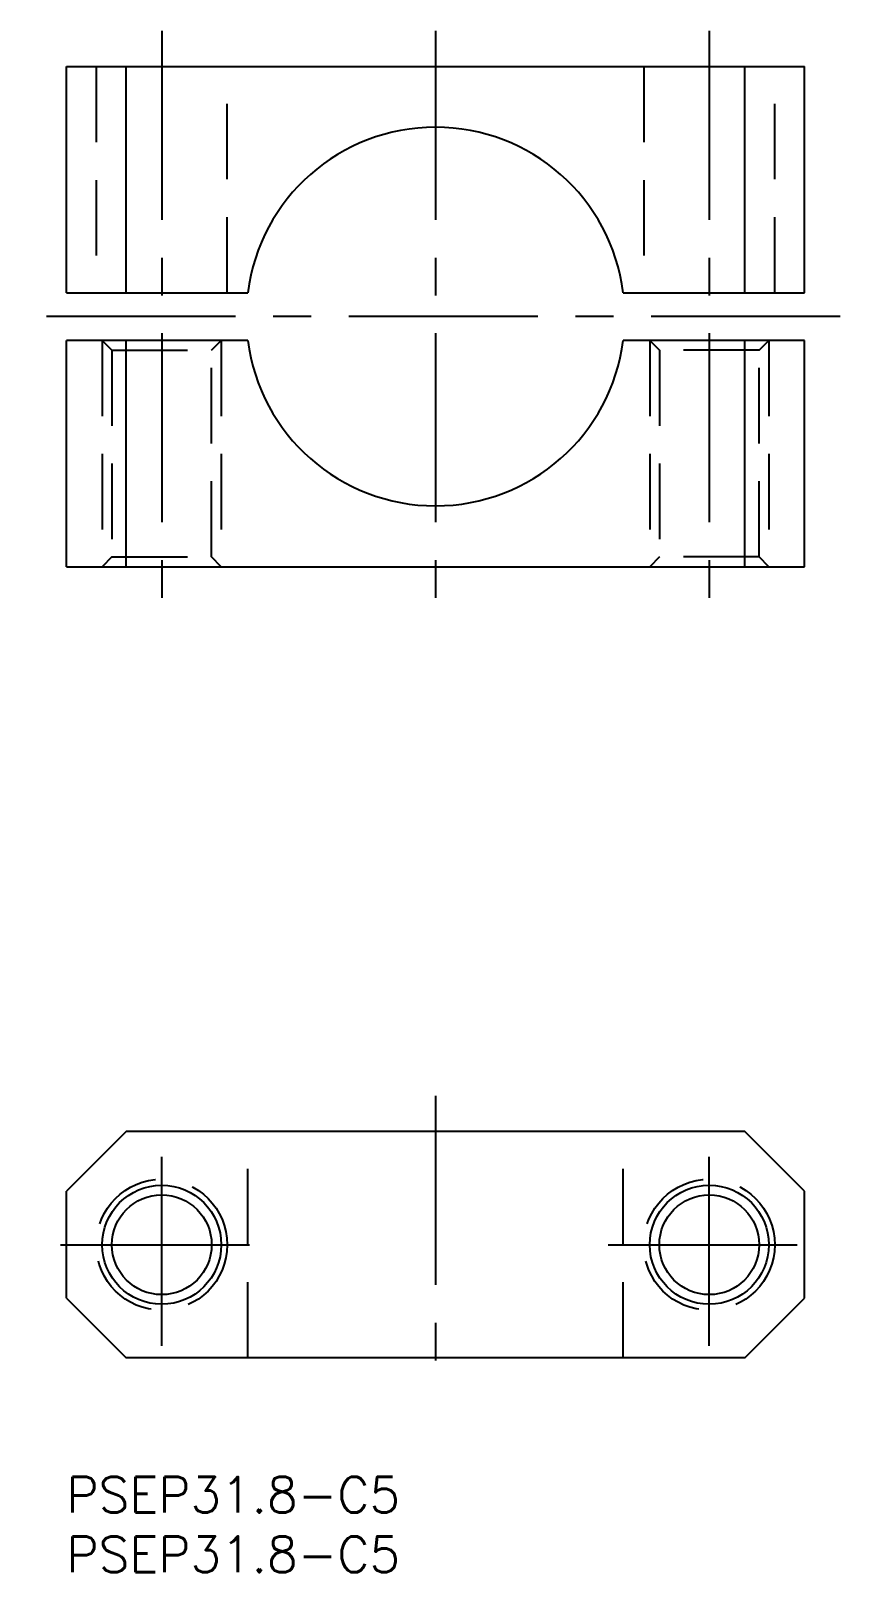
# Model space of a CAD drawing. Extents: x -3 to 65, y -8 to 121.
import ezdxf

# ---------------------------------------------------------------- set-up
doc = ezdxf.new("R2010")
doc.units = 0
doc.header["$LTSCALE"] = 0.5
doc.linetypes.add('CENTER', pattern=[50.8, 31.75, -6.35, 6.35, -6.35])
doc.linetypes.add('DASHED', pattern=[19.05, 12.7, -6.35])
for name, color, linetype in [('MSM_CENTER', 1, 'CENTER'), ('MSM_CONTINUOUS', 7, 'CONTINUOUS'), ('MSM_DASHED', 4, 'DASHED'), ('MSM_NARROW', 5, 'CONTINUOUS'), ('MSM_PART_NUMBER', 7, 'CONTINUOUS')]:
    doc.layers.add(name, color=color, linetype=linetype)
doc.styles.get("Standard").update_dxf_attribs({"font": 'txt.shx', "height": 3, "bigfont": 'bigfont.shx'})

# ---------------------------------------------------------------- blocks, each defined once
blk = doc.blocks.new('*U23')
at = {"layer": 'MSM_PART_NUMBER'}
blk.add_text('PSEP31.8-C5', height=3, dxfattribs=at).set_placement((0, -3))
blk = doc.blocks.new('*U24')
at = {"layer": 'MSM_PART_NUMBER'}
blk.add_text('PSEP31.8-C5', height=3, dxfattribs=at).set_placement((0, -8))

msp = doc.modelspace()

# ---------------------------------------------------------------- linework, layer by layer
at = {"layer": 'MSM_CENTER'}
for p, q in [((8, 121.45), (8, 73.46)), ((31, 121.45), (31, 73.46)), ((54, 121.45), (54, 73.46)), ((65, 97.46), (-3, 97.46)), ((31, 32), (31, 7)), ((8, 11), (8, 28)), ((54, 11), (54, 28)), ((-0.5, 19.5), (16.5, 19.5)), ((45.5, 19.5), (62.5, 19.5))]:
    msp.add_line(p, q, dxfattribs=at)
at = {"layer": 'MSM_CONTINUOUS'}
for p, q in [((0, 118.45), (62, 118.45)), ((0, 99.46), (0, 118.45)), ((5, 99.46), (5, 118.45)), ((57, 99.46), (57, 118.45)), ((62, 99.46), (62, 118.45)), ((0, 99.46), (15.23, 99.46)), ((46.77, 99.46), (62, 99.46)), ((15.23, 95.45), (0, 95.45)), ((0, 76.45), (0, 95.45)), ((5, 76.45), (5, 95.45)), ((62, 95.45), (46.77, 95.45)), ((57, 76.45), (57, 95.45)), ((62, 76.45), (62, 95.45)), ((0, 76.45), (62, 76.45)), ((5, 29), (0, 24)), ((57, 29), (5, 29)), ((62, 24), (57, 29)), ((0, 15), (0, 24)), ((62, 15), (62, 24)), ((0, 15), (5, 10)), ((57, 10), (62, 15)), ((57, 10), (5, 10))]:
    msp.add_line(p, q, dxfattribs=at)
for centre in [(8, 19.5), (54, 19.5)]:
    msp.add_circle(centre, 4.19, dxfattribs=at)
for start, end in [(7.2262, 172.7738), (187.2262, 352.7738)]:
    msp.add_arc((31, 97.46), 15.9, start, end, dxfattribs=at)
at = {"layer": 'MSM_DASHED'}
for p, q in [((2.5, 118.45), (2.5, 99.46)), ((13.5, 99.46), (13.5, 118.45)), ((48.5, 118.45), (48.5, 99.46)), ((59.5, 99.46), (59.5, 118.45)), ((3, 95.45), (3.81, 94.64)), ((3, 95.45), (3, 76.45)), ((3.81, 94.64), (3.81, 77.27)), ((3.81, 94.64), (12.19, 94.64)), ((12.19, 94.64), (13, 95.45)), ((12.19, 77.27), (12.19, 94.64)), ((13, 95.45), (13, 76.45)), ((49, 95.45), (49.81, 94.64)), ((49, 95.45), (49, 76.45)), ((49.81, 94.64), (49.81, 77.27)), ((58.19, 94.64), (49.81, 94.64)), ((58.19, 94.64), (59, 95.45)), ((58.19, 77.27), (58.19, 94.64)), ((59, 95.45), (59, 76.45)), ((3.81, 77.27), (3, 76.45)), ((3.81, 77.27), (12.19, 77.27)), ((13, 76.45), (12.19, 77.27)), ((49.81, 77.27), (49, 76.45)), ((58.19, 77.27), (49.81, 77.27)), ((59, 76.45), (58.19, 77.27)), ((15.23, 10), (15.23, 29)), ((46.77, 10), (46.77, 29))]:
    msp.add_line(p, q, dxfattribs=at)
for centre in [(8, 19.5), (54, 19.5)]:
    msp.add_circle(centre, 5.5, dxfattribs=at)
at = {"layer": 'MSM_NARROW'}
for centre in [(8, 19.5), (54, 19.5)]:
    msp.add_circle(centre, 5, dxfattribs=at)

# ---------------------------------------------------------------- block references
at = {"layer": 'MSM_CONTINUOUS'}
for name in ['*U23', '*U24']:
    msp.add_blockref(name, (0, 0), dxfattribs=at)

doc.saveas('drawing.dxf')
